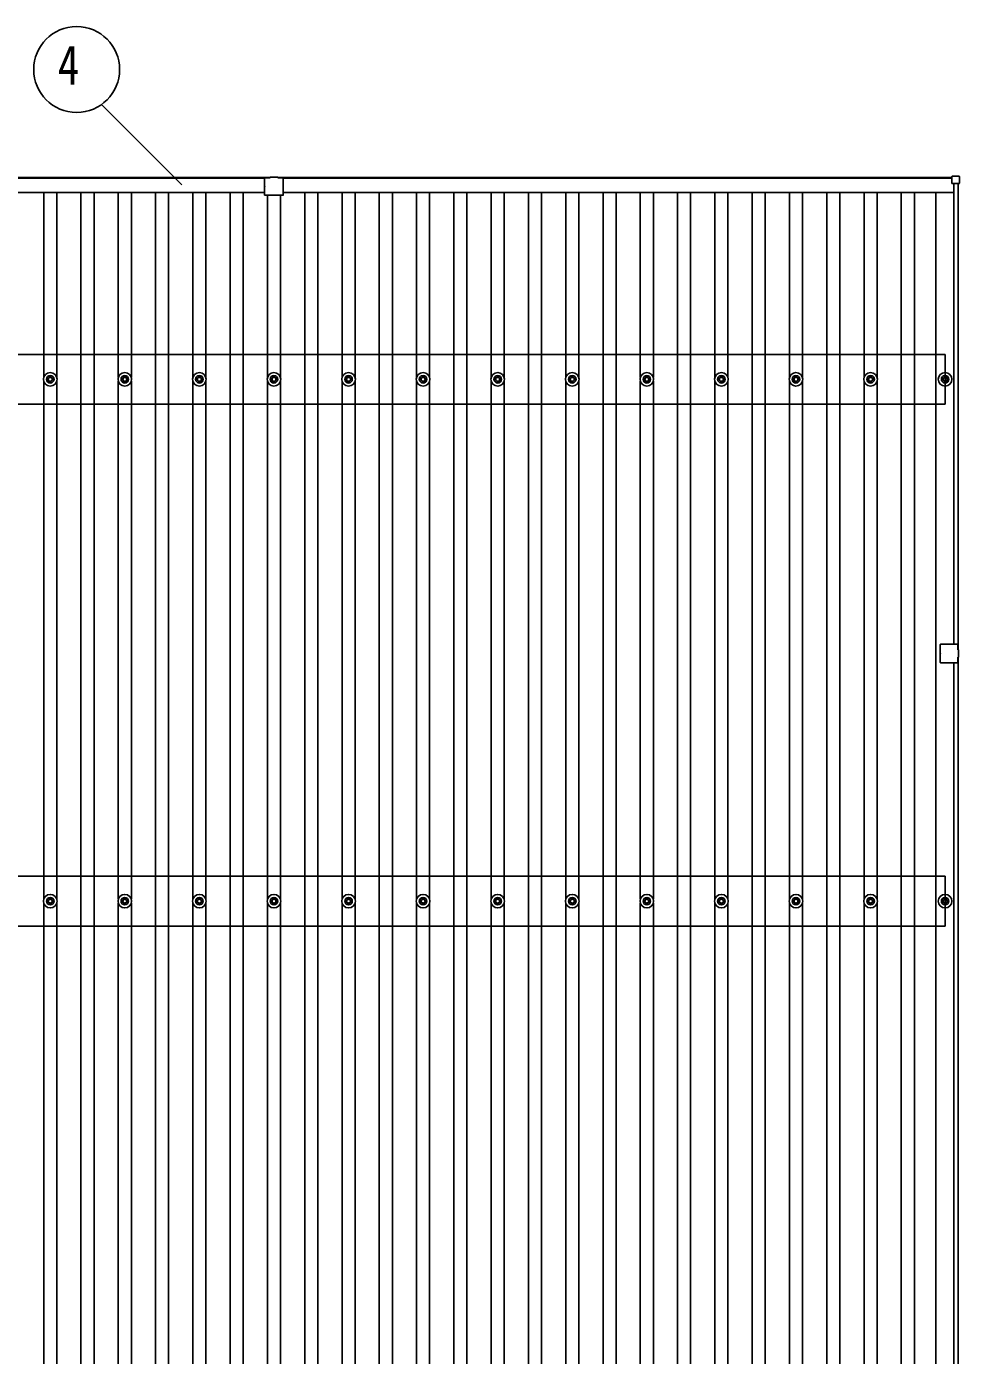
# Model space of a CAD drawing. Units: millimetres, scale not verified. Extents: x -16820 to 16820, y -11880 to 11880.
# Drawn here: x -9348 to -6847, y 6204 to 9769 of the extents above; entities that cross this region are included whole.
import ezdxf
from ezdxf.enums import TextEntityAlignment as Align

# ---------------------------------------------------------------- set-up
doc = ezdxf.new("R2010")
doc.units = ezdxf.units.MM
doc.header["$LTSCALE"] = 50
for name, color, linetype in [('0-5_YKK_13', 4, 'Continuous'), ('0-6_YKK_A1', 4, 'Continuous'), ('0-7_YKK_D', 6, 'Continuous')]:
    doc.layers.add(name, color=color, linetype=linetype)
doc.styles.add('ＭＳ ゴシック', font='')
doc.styles.get('ＭＳ ゴシック').set_extended_font_data('MS Gothic')

msp = doc.modelspace()

# ---------------------------------------------------------------- linework, layer by layer
at = {"layer": '0-5_YKK_13'}
for p, q in [((-8709.92, 9341.16), (-8709.92, 9362.76)), ((-8709.92, 9317.76), (-8709.92, 9340.36)), ((-8694.92, 9363.76), (-8708.92, 9363.76)), ((-8694.92, 9365.26), (-8674.92, 9365.26)), ((-8694.92, 9363.76), (-8694.92, 9365.26)), ((-8674.92, 9363.76), (-8674.92, 9365.26)), ((-8674.92, 9363.76), (-8660.92, 9363.76)), ((-8659.92, 9341.16), (-8659.92, 9362.76)), ((-8659.92, 9317.76), (-8659.92, 9340.36)), ((-6866.62, 9367.06), (-6866.62, 9349.06)), ((-6847.62, 9368.06), (-6865.62, 9368.06)), ((-6865.62, 9348.06), (-6847.62, 9348.06)), ((-6846.62, 9349.06), (-6846.62, 9367.06)), ((-8708.92, 9316.76), (-8685.32, 9316.76)), ((-8684.52, 9316.76), (-8660.92, 9316.76)), ((-9294.92, 8824.87), (-9290.51, 8824.87)), ((-9294.92, 8821.37), (-9290.51, 8821.37)), ((-9286.67, 8833.12), (-9286.67, 8828.7)), ((-9286.67, 8817.54), (-9286.67, 8813.12)), ((-9283.17, 8833.12), (-9283.17, 8828.7)), ((-9283.17, 8817.54), (-9283.17, 8813.12)), ((-9279.34, 8824.87), (-9274.93, 8824.87)), ((-9279.34, 8821.37), (-9274.93, 8821.37)), ((-9094.92, 8824.87), (-9090.51, 8824.87)), ((-9094.92, 8821.37), (-9090.51, 8821.37)), ((-9086.67, 8833.12), (-9086.67, 8828.7)), ((-9086.67, 8817.54), (-9086.67, 8813.12)), ((-9083.17, 8833.12), (-9083.17, 8828.7)), ((-9083.17, 8817.54), (-9083.17, 8813.12)), ((-9079.34, 8824.87), (-9074.93, 8824.87)), ((-9079.34, 8821.37), (-9074.93, 8821.37)), ((-8894.92, 8824.87), (-8890.51, 8824.87)), ((-8894.92, 8821.37), (-8890.51, 8821.37)), ((-8886.67, 8833.12), (-8886.67, 8828.7)), ((-8886.67, 8817.54), (-8886.67, 8813.12)), ((-8883.17, 8833.12), (-8883.17, 8828.7)), ((-8883.17, 8817.54), (-8883.17, 8813.12)), ((-8879.34, 8824.87), (-8874.93, 8824.87)), ((-8879.34, 8821.37), (-8874.93, 8821.37)), ((-8694.92, 8824.87), (-8690.51, 8824.87)), ((-8694.92, 8821.37), (-8690.51, 8821.37)), ((-8686.67, 8833.12), (-8686.67, 8828.7)), ((-8686.67, 8817.54), (-8686.67, 8813.12)), ((-8683.17, 8833.12), (-8683.17, 8828.7)), ((-8683.17, 8817.54), (-8683.17, 8813.12)), ((-8679.34, 8824.87), (-8674.93, 8824.87)), ((-8679.34, 8821.37), (-8674.93, 8821.37)), ((-8494.92, 8824.87), (-8490.51, 8824.87)), ((-8494.92, 8821.37), (-8490.51, 8821.37)), ((-8486.67, 8833.12), (-8486.67, 8828.7)), ((-8486.67, 8817.54), (-8486.67, 8813.12)), ((-8483.17, 8833.12), (-8483.17, 8828.7)), ((-8483.17, 8817.54), (-8483.17, 8813.12)), ((-8479.34, 8824.87), (-8474.93, 8824.87)), ((-8479.34, 8821.37), (-8474.93, 8821.37)), ((-8294.92, 8824.87), (-8290.51, 8824.87)), ((-8294.92, 8821.37), (-8290.51, 8821.37)), ((-8286.67, 8833.12), (-8286.67, 8828.7)), ((-8286.67, 8817.54), (-8286.67, 8813.12)), ((-8283.17, 8833.12), (-8283.17, 8828.7)), ((-8283.17, 8817.54), (-8283.17, 8813.12)), ((-8279.34, 8824.87), (-8274.93, 8824.87)), ((-8279.34, 8821.37), (-8274.93, 8821.37)), ((-8094.92, 8824.87), (-8090.51, 8824.87)), ((-8094.92, 8821.37), (-8090.51, 8821.37)), ((-8086.67, 8833.12), (-8086.67, 8828.7)), ((-8086.67, 8817.54), (-8086.67, 8813.12)), ((-8083.17, 8833.12), (-8083.17, 8828.7)), ((-8083.17, 8817.54), (-8083.17, 8813.12)), ((-8079.34, 8824.87), (-8074.93, 8824.87)), ((-8079.34, 8821.37), (-8074.93, 8821.37)), ((-7894.92, 8824.87), (-7890.51, 8824.87)), ((-7894.92, 8821.37), (-7890.51, 8821.37)), ((-7886.67, 8833.12), (-7886.67, 8828.7)), ((-7886.67, 8817.54), (-7886.67, 8813.12)), ((-7883.17, 8833.12), (-7883.17, 8828.7)), ((-7883.17, 8817.54), (-7883.17, 8813.12)), ((-7879.34, 8824.87), (-7874.93, 8824.87)), ((-7879.34, 8821.37), (-7874.93, 8821.37)), ((-7694.92, 8824.87), (-7690.51, 8824.87)), ((-7694.92, 8821.37), (-7690.51, 8821.37)), ((-7686.67, 8833.12), (-7686.67, 8828.7)), ((-7686.67, 8817.54), (-7686.67, 8813.12)), ((-7683.17, 8833.12), (-7683.17, 8828.7)), ((-7683.17, 8817.54), (-7683.17, 8813.12)), ((-7679.34, 8824.87), (-7674.93, 8824.87)), ((-7679.34, 8821.37), (-7674.93, 8821.37)), ((-7494.92, 8824.87), (-7490.51, 8824.87)), ((-7494.92, 8821.37), (-7490.51, 8821.37)), ((-7486.67, 8833.12), (-7486.67, 8828.7)), ((-7486.67, 8817.54), (-7486.67, 8813.12)), ((-7483.17, 8833.12), (-7483.17, 8828.7)), ((-7483.17, 8817.54), (-7483.17, 8813.12)), ((-7479.34, 8824.87), (-7474.93, 8824.87)), ((-7479.34, 8821.37), (-7474.93, 8821.37)), ((-7294.92, 8824.87), (-7290.51, 8824.87)), ((-7294.92, 8821.37), (-7290.51, 8821.37)), ((-7286.67, 8833.12), (-7286.67, 8828.7)), ((-7286.67, 8817.54), (-7286.67, 8813.12)), ((-7283.17, 8833.12), (-7283.17, 8828.7)), ((-7283.17, 8817.54), (-7283.17, 8813.12)), ((-7279.34, 8824.87), (-7274.93, 8824.87)), ((-7279.34, 8821.37), (-7274.93, 8821.37)), ((-7094.92, 8824.87), (-7090.51, 8824.87)), ((-7094.92, 8821.37), (-7090.51, 8821.37)), ((-7086.67, 8833.12), (-7086.67, 8828.7)), ((-7086.67, 8817.54), (-7086.67, 8813.12)), ((-7083.17, 8833.12), (-7083.17, 8828.7)), ((-7083.17, 8817.54), (-7083.17, 8813.12)), ((-7079.34, 8824.87), (-7074.93, 8824.87)), ((-7079.34, 8821.37), (-7074.93, 8821.37)), ((-6894.92, 8824.87), (-6890.5, 8824.87)), ((-6894.92, 8821.37), (-6890.5, 8821.37)), ((-6886.67, 8833.12), (-6886.67, 8828.7)), ((-6886.67, 8817.54), (-6886.67, 8813.12)), ((-6883.17, 8833.12), (-6883.17, 8828.7)), ((-6883.17, 8817.54), (-6883.17, 8813.12)), ((-6879.34, 8824.87), (-6874.92, 8824.87)), ((-6879.34, 8821.37), (-6874.92, 8821.37)), ((-6897.92, 8088.24), (-6897.92, 8111.84)), ((-6896.92, 8112.84), (-6874.32, 8112.84)), ((-6873.52, 8112.84), (-6851.92, 8112.84)), ((-6850.92, 8097.84), (-6850.92, 8111.84)), ((-6850.92, 8097.84), (-6849.42, 8097.84)), ((-6849.42, 8077.84), (-6849.42, 8097.84)), ((-6897.92, 8063.84), (-6897.92, 8087.44)), ((-6896.92, 8062.84), (-6874.32, 8062.84)), ((-6873.52, 8062.84), (-6851.92, 8062.84)), ((-6850.92, 8077.84), (-6849.42, 8077.84)), ((-6850.92, 8077.84), (-6850.92, 8063.84)), ((-9294.92, 7424.87), (-9290.51, 7424.87)), ((-9294.92, 7421.37), (-9290.51, 7421.37)), ((-9286.67, 7433.12), (-9286.67, 7428.7)), ((-9286.67, 7417.54), (-9286.67, 7413.12)), ((-9283.17, 7433.12), (-9283.17, 7428.7)), ((-9283.17, 7417.54), (-9283.17, 7413.12)), ((-9279.34, 7424.87), (-9274.93, 7424.87)), ((-9279.34, 7421.37), (-9274.93, 7421.37)), ((-9094.92, 7424.87), (-9090.51, 7424.87)), ((-9094.92, 7421.37), (-9090.51, 7421.37)), ((-9086.67, 7433.12), (-9086.67, 7428.7)), ((-9086.67, 7417.54), (-9086.67, 7413.12)), ((-9083.17, 7433.12), (-9083.17, 7428.7)), ((-9083.17, 7417.54), (-9083.17, 7413.12)), ((-9079.34, 7424.87), (-9074.93, 7424.87)), ((-9079.34, 7421.37), (-9074.93, 7421.37)), ((-8894.92, 7424.87), (-8890.51, 7424.87)), ((-8894.92, 7421.37), (-8890.51, 7421.37)), ((-8886.67, 7433.12), (-8886.67, 7428.7)), ((-8886.67, 7417.54), (-8886.67, 7413.12)), ((-8883.17, 7433.12), (-8883.17, 7428.7)), ((-8883.17, 7417.54), (-8883.17, 7413.12)), ((-8879.34, 7424.87), (-8874.93, 7424.87)), ((-8879.34, 7421.37), (-8874.93, 7421.37)), ((-8694.92, 7424.87), (-8690.51, 7424.87)), ((-8694.92, 7421.37), (-8690.51, 7421.37)), ((-8686.67, 7433.12), (-8686.67, 7428.7)), ((-8686.67, 7417.54), (-8686.67, 7413.12)), ((-8683.17, 7433.12), (-8683.17, 7428.7)), ((-8683.17, 7417.54), (-8683.17, 7413.12)), ((-8679.34, 7424.87), (-8674.93, 7424.87)), ((-8679.34, 7421.37), (-8674.93, 7421.37)), ((-8494.92, 7424.87), (-8490.51, 7424.87)), ((-8494.92, 7421.37), (-8490.51, 7421.37)), ((-8486.67, 7433.12), (-8486.67, 7428.7)), ((-8486.67, 7417.54), (-8486.67, 7413.12)), ((-8483.17, 7433.12), (-8483.17, 7428.7)), ((-8483.17, 7417.54), (-8483.17, 7413.12)), ((-8479.34, 7424.87), (-8474.93, 7424.87)), ((-8479.34, 7421.37), (-8474.93, 7421.37)), ((-8294.92, 7424.87), (-8290.51, 7424.87)), ((-8294.92, 7421.37), (-8290.51, 7421.37)), ((-8286.67, 7433.12), (-8286.67, 7428.7)), ((-8286.67, 7417.54), (-8286.67, 7413.12)), ((-8283.17, 7433.12), (-8283.17, 7428.7)), ((-8283.17, 7417.54), (-8283.17, 7413.12)), ((-8279.34, 7424.87), (-8274.93, 7424.87)), ((-8279.34, 7421.37), (-8274.93, 7421.37)), ((-8094.92, 7424.87), (-8090.51, 7424.87)), ((-8094.92, 7421.37), (-8090.51, 7421.37)), ((-8086.67, 7433.12), (-8086.67, 7428.7)), ((-8086.67, 7417.54), (-8086.67, 7413.12)), ((-8083.17, 7433.12), (-8083.17, 7428.7)), ((-8083.17, 7417.54), (-8083.17, 7413.12)), ((-8079.34, 7424.87), (-8074.93, 7424.87)), ((-8079.34, 7421.37), (-8074.93, 7421.37)), ((-7894.92, 7424.87), (-7890.51, 7424.87)), ((-7894.92, 7421.37), (-7890.51, 7421.37)), ((-7886.67, 7433.12), (-7886.67, 7428.7)), ((-7886.67, 7417.54), (-7886.67, 7413.12)), ((-7883.17, 7433.12), (-7883.17, 7428.7)), ((-7883.17, 7417.54), (-7883.17, 7413.12)), ((-7879.34, 7424.87), (-7874.93, 7424.87)), ((-7879.34, 7421.37), (-7874.93, 7421.37)), ((-7694.92, 7424.87), (-7690.51, 7424.87)), ((-7694.92, 7421.37), (-7690.51, 7421.37)), ((-7686.67, 7433.12), (-7686.67, 7428.7)), ((-7686.67, 7417.54), (-7686.67, 7413.12)), ((-7683.17, 7433.12), (-7683.17, 7428.7)), ((-7683.17, 7417.54), (-7683.17, 7413.12)), ((-7679.34, 7424.87), (-7674.93, 7424.87)), ((-7679.34, 7421.37), (-7674.93, 7421.37)), ((-7494.92, 7424.87), (-7490.51, 7424.87)), ((-7494.92, 7421.37), (-7490.51, 7421.37)), ((-7486.67, 7433.12), (-7486.67, 7428.7)), ((-7486.67, 7417.54), (-7486.67, 7413.12)), ((-7483.17, 7433.12), (-7483.17, 7428.7)), ((-7483.17, 7417.54), (-7483.17, 7413.12)), ((-7479.34, 7424.87), (-7474.93, 7424.87)), ((-7479.34, 7421.37), (-7474.93, 7421.37)), ((-7294.92, 7424.87), (-7290.51, 7424.87)), ((-7294.92, 7421.37), (-7290.51, 7421.37)), ((-7286.67, 7433.12), (-7286.67, 7428.7)), ((-7286.67, 7417.54), (-7286.67, 7413.12)), ((-7283.17, 7433.12), (-7283.17, 7428.7)), ((-7283.17, 7417.54), (-7283.17, 7413.12)), ((-7279.34, 7424.87), (-7274.93, 7424.87)), ((-7279.34, 7421.37), (-7274.93, 7421.37)), ((-7094.92, 7424.87), (-7090.51, 7424.87)), ((-7094.92, 7421.37), (-7090.51, 7421.37)), ((-7086.67, 7433.12), (-7086.67, 7428.7)), ((-7086.67, 7417.54), (-7086.67, 7413.12)), ((-7083.17, 7433.12), (-7083.17, 7428.7)), ((-7083.17, 7417.54), (-7083.17, 7413.12)), ((-7079.34, 7424.87), (-7074.93, 7424.87)), ((-7079.34, 7421.37), (-7074.93, 7421.37)), ((-6894.92, 7424.87), (-6890.5, 7424.87)), ((-6894.92, 7421.37), (-6890.5, 7421.37)), ((-6886.67, 7433.12), (-6886.67, 7428.7)), ((-6886.67, 7417.54), (-6886.67, 7413.12)), ((-6883.17, 7433.12), (-6883.17, 7428.7)), ((-6883.17, 7417.54), (-6883.17, 7413.12)), ((-6879.34, 7424.87), (-6874.92, 7424.87)), ((-6879.34, 7421.37), (-6874.92, 7421.37))]:
    msp.add_line(p, q, dxfattribs=at)
for centre, radius in [((-9284.92, 8823.12), 18.25), ((-9084.92, 8823.12), 18.25), ((-8884.92, 8823.12), 18.25), ((-8684.92, 8823.12), 18.25), ((-8484.92, 8823.12), 18.25), ((-8284.92, 8823.12), 18.25), ((-8084.92, 8823.12), 18.25), ((-7884.92, 8823.12), 18.25), ((-7684.92, 8823.12), 18.25), ((-7484.92, 8823.12), 18.25), ((-7284.92, 8823.12), 18.25), ((-7084.92, 8823.12), 18.25), ((-6884.92, 8823.12), 18.25), ((-9284.92, 8823.12), 10.15), ((-9284.92, 8823.12), 5.85), ((-9284.92, 8823.12), 5.25), ((-9084.92, 8823.12), 10.15), ((-9084.92, 8823.12), 5.85), ((-9084.92, 8823.12), 5.25), ((-8884.92, 8823.12), 10.15), ((-8884.92, 8823.12), 5.85), ((-8884.92, 8823.12), 5.25), ((-8684.92, 8823.12), 10.15), ((-8684.92, 8823.12), 5.85), ((-8684.92, 8823.12), 5.25), ((-8484.92, 8823.12), 10.15), ((-8484.92, 8823.12), 5.85), ((-8484.92, 8823.12), 5.25), ((-8284.92, 8823.12), 10.15), ((-8284.92, 8823.12), 5.85), ((-8284.92, 8823.12), 5.25), ((-8084.92, 8823.12), 10.15), ((-8084.92, 8823.12), 5.85), ((-8084.92, 8823.12), 5.25), ((-7884.92, 8823.12), 10.15), ((-7884.92, 8823.12), 5.85), ((-7884.92, 8823.12), 5.25), ((-7684.92, 8823.12), 10.15), ((-7684.92, 8823.12), 5.85), ((-7684.92, 8823.12), 5.25), ((-7484.92, 8823.12), 10.15), ((-7484.92, 8823.12), 5.85), ((-7484.92, 8823.12), 5.25), ((-7284.92, 8823.12), 10.15), ((-7284.92, 8823.12), 5.85), ((-7284.92, 8823.12), 5.25), ((-7084.92, 8823.12), 10.15), ((-7084.92, 8823.12), 5.85), ((-7084.92, 8823.12), 5.25), ((-6884.92, 8823.12), 10.15), ((-6884.92, 8823.12), 5.85), ((-6884.92, 8823.12), 5.25), ((-9284.92, 7423.12), 18.25), ((-9284.92, 7423.12), 10.15), ((-9284.92, 7423.12), 5.85), ((-9284.92, 7423.12), 5.25), ((-9084.92, 7423.12), 18.25), ((-9084.92, 7423.12), 10.15), ((-9084.92, 7423.12), 5.85), ((-9084.92, 7423.12), 5.25), ((-8884.92, 7423.12), 18.25), ((-8884.92, 7423.12), 10.15), ((-8884.92, 7423.12), 5.85), ((-8884.92, 7423.12), 5.25), ((-8684.92, 7423.12), 18.25), ((-8684.92, 7423.12), 10.15), ((-8684.92, 7423.12), 5.85), ((-8684.92, 7423.12), 5.25), ((-8484.92, 7423.12), 18.25), ((-8484.92, 7423.12), 10.15), ((-8484.92, 7423.12), 5.85), ((-8484.92, 7423.12), 5.25), ((-8284.92, 7423.12), 18.25), ((-8284.92, 7423.12), 10.15), ((-8284.92, 7423.12), 5.85), ((-8284.92, 7423.12), 5.25), ((-8084.92, 7423.12), 18.25), ((-8084.92, 7423.12), 10.15), ((-8084.92, 7423.12), 5.85), ((-8084.92, 7423.12), 5.25), ((-7884.92, 7423.12), 18.25), ((-7884.92, 7423.12), 10.15), ((-7884.92, 7423.12), 5.85), ((-7884.92, 7423.12), 5.25), ((-7684.92, 7423.12), 18.25), ((-7684.92, 7423.12), 10.15), ((-7684.92, 7423.12), 5.85), ((-7684.92, 7423.12), 5.25), ((-7484.92, 7423.12), 18.25), ((-7484.92, 7423.12), 10.15), ((-7484.92, 7423.12), 5.85), ((-7484.92, 7423.12), 5.25), ((-7284.92, 7423.12), 18.25), ((-7284.92, 7423.12), 10.15), ((-7284.92, 7423.12), 5.85), ((-7284.92, 7423.12), 5.25), ((-7084.92, 7423.12), 18.25), ((-7084.92, 7423.12), 10.15), ((-7084.92, 7423.12), 5.85), ((-7084.92, 7423.12), 5.25), ((-6884.92, 7423.12), 18.25), ((-6884.92, 7423.12), 10.15), ((-6884.92, 7423.12), 5.85), ((-6884.92, 7423.12), 5.25)]:
    msp.add_circle(centre, radius, dxfattribs=at)
for centre, radius, start, end in [((-8708.92, 9362.76), 1, 90, 179.99999), ((-8710.22, 9340.76), 0.5, 306.8699, 53.1301), ((-8660.92, 9362.76), 1, 0, 90), ((-8659.62, 9340.76), 0.5, 126.8699, 233.1301), ((-6865.62, 9367.06), 1, 90, 180), ((-6865.62, 9349.06), 1, 180, 270), ((-6847.62, 9367.06), 1, 0, 90), ((-6847.62, 9349.06), 1, 270, 0), ((-8708.92, 9317.76), 1, 179.99999, 270), ((-8684.92, 9316.46), 0.5, 36.8699, 143.1301), ((-8660.92, 9317.76), 1, 270, 0), ((-6896.92, 8111.84), 1, 90, 180), ((-6873.92, 8113.14), 0.5, 216.8699, 323.1301), ((-6851.92, 8111.84), 1, 0, 90), ((-6898.22, 8087.84), 0.5, 306.8699, 53.1301), ((-6896.92, 8063.84), 1, 180, 270.00001), ((-6873.92, 8062.54), 0.5, 36.8699, 143.1301), ((-6851.92, 8063.84), 1, 270.00001, 0)]:
    msp.add_arc(centre, radius, start, end, dxfattribs=at)
at = {"layer": '0-6_YKK_A1'}
for p, q in [((-14703.22, 9364.76), (-8694.92, 9364.76)), ((-8709.92, 9362.71), (-14703.22, 9362.71)), ((-8674.92, 9364.76), (-6866.62, 9364.76)), ((-6866.62, 9362.71), (-8659.92, 9362.71)), ((-6861.92, 8112.84), (-6861.92, 9348.06)), ((-6849.92, 8097.84), (-6849.92, 9348.06)), ((-14707.92, 9324.7), (-8709.92, 9324.7)), ((-9302.42, 8828.31), (-9302.42, 9324.7)), ((-9267.42, 8828.29), (-9267.42, 9324.7)), ((-9202.42, 2721.3), (-9202.42, 9324.7)), ((-9167.42, 2721.3), (-9167.42, 9324.7)), ((-9102.42, 8828.31), (-9102.42, 9324.7)), ((-9067.42, 8828.29), (-9067.42, 9324.7)), ((-9002.42, 2721.3), (-9002.42, 9324.7)), ((-8967.42, 2721.3), (-8967.42, 9324.7)), ((-8902.42, 8828.31), (-8902.42, 9324.7)), ((-8867.42, 8828.29), (-8867.42, 9324.7)), ((-8802.42, 2721.3), (-8802.42, 9324.7)), ((-8767.42, 2721.3), (-8767.42, 9324.7)), ((-8702.42, 8828.31), (-8702.42, 9316.76)), ((-8667.42, 8828.29), (-8667.42, 9316.76)), ((-8659.92, 9324.7), (-6861.92, 9324.7)), ((-8602.42, 2721.3), (-8602.42, 9324.7)), ((-8567.42, 2721.3), (-8567.42, 9324.7)), ((-8502.42, 8828.31), (-8502.42, 9324.7)), ((-8467.42, 8828.29), (-8467.42, 9324.7)), ((-8402.42, 2721.3), (-8402.42, 9324.7)), ((-8367.42, 2721.3), (-8367.42, 9324.7)), ((-8302.42, 8828.31), (-8302.42, 9324.7)), ((-8267.42, 8828.29), (-8267.42, 9324.7)), ((-8202.42, 2721.3), (-8202.42, 9324.7)), ((-8167.42, 2721.3), (-8167.42, 9324.7)), ((-8102.42, 8828.31), (-8102.42, 9324.7)), ((-8067.42, 8828.29), (-8067.42, 9324.7)), ((-8002.42, 2721.3), (-8002.42, 9324.7)), ((-7967.42, 2721.3), (-7967.42, 9324.7)), ((-7902.42, 8828.31), (-7902.42, 9324.7)), ((-7867.42, 8828.29), (-7867.42, 9324.7)), ((-7802.42, 2721.3), (-7802.42, 9324.7)), ((-7767.42, 2721.3), (-7767.42, 9324.7)), ((-7702.42, 8828.31), (-7702.42, 9324.7)), ((-7667.42, 8828.29), (-7667.42, 9324.7)), ((-7602.42, 2721.3), (-7602.42, 9324.7)), ((-7567.42, 2721.3), (-7567.42, 9324.7)), ((-7502.42, 8828.31), (-7502.42, 9324.7)), ((-7467.42, 8828.29), (-7467.42, 9324.7)), ((-7402.42, 2721.3), (-7402.42, 9324.7)), ((-7367.42, 2721.3), (-7367.42, 9324.7)), ((-7302.42, 8828.31), (-7302.42, 9324.7)), ((-7267.42, 8828.29), (-7267.42, 9324.7)), ((-7202.42, 2721.3), (-7202.42, 9324.7)), ((-7167.42, 2721.3), (-7167.42, 9324.7)), ((-7102.42, 8828.31), (-7102.42, 9324.7)), ((-7067.42, 8828.29), (-7067.42, 9324.7)), ((-7002.42, 2721.3), (-7002.42, 9324.7)), ((-6967.42, 2721.3), (-6967.42, 9324.7)), ((-6909.92, 2721.3), (-6909.92, 9324.7)), ((-6884.92, 8890.12), (-14684.92, 8890.12)), ((-6884.92, 8756.12), (-6884.92, 8890.12)), ((-9302.42, 7428.31), (-9302.42, 8817.94)), ((-9267.42, 7428.29), (-9267.42, 8817.95)), ((-9102.42, 7428.31), (-9102.42, 8817.94)), ((-9067.42, 7428.29), (-9067.42, 8817.95)), ((-8902.42, 7428.31), (-8902.42, 8817.94)), ((-8867.42, 7428.29), (-8867.42, 8817.95)), ((-8702.42, 7428.31), (-8702.42, 8817.94)), ((-8667.42, 7428.29), (-8667.42, 8817.95)), ((-8502.42, 7428.31), (-8502.42, 8817.94)), ((-8467.42, 7428.29), (-8467.42, 8817.95)), ((-8302.42, 7428.31), (-8302.42, 8817.94)), ((-8267.42, 7428.29), (-8267.42, 8817.95)), ((-8102.42, 7428.31), (-8102.42, 8817.94)), ((-8067.42, 7428.29), (-8067.42, 8817.95)), ((-7902.42, 7428.31), (-7902.42, 8817.94)), ((-7867.42, 7428.29), (-7867.42, 8817.95)), ((-7702.42, 7428.31), (-7702.42, 8817.94)), ((-7667.42, 7428.29), (-7667.42, 8817.95)), ((-7502.42, 7428.31), (-7502.42, 8817.94)), ((-7467.42, 7428.29), (-7467.42, 8817.95)), ((-7302.42, 7428.31), (-7302.42, 8817.94)), ((-7267.42, 7428.29), (-7267.42, 8817.95)), ((-7102.42, 7428.31), (-7102.42, 8817.94)), ((-7067.42, 7428.29), (-7067.42, 8817.95)), ((-6884.92, 8756.12), (-14684.92, 8756.12)), ((-6861.92, 2690.02), (-6861.92, 8062.84)), ((-6849.92, 2690.02), (-6849.92, 8077.84)), ((-6884.92, 7490.12), (-14684.92, 7490.12)), ((-6884.92, 7356.12), (-6884.92, 7490.12)), ((-9302.42, 6028.31), (-9302.42, 7417.94)), ((-9267.42, 6028.29), (-9267.42, 7417.95)), ((-9102.42, 6028.31), (-9102.42, 7417.94)), ((-9067.42, 6028.29), (-9067.42, 7417.95)), ((-8902.42, 6028.31), (-8902.42, 7417.94)), ((-8867.42, 6028.29), (-8867.42, 7417.95)), ((-8702.42, 6028.31), (-8702.42, 7417.94)), ((-8667.42, 6028.29), (-8667.42, 7417.95)), ((-8502.42, 6028.31), (-8502.42, 7417.94)), ((-8467.42, 6028.29), (-8467.42, 7417.95)), ((-8302.42, 6028.31), (-8302.42, 7417.94)), ((-8267.42, 6028.29), (-8267.42, 7417.95)), ((-8102.42, 6028.31), (-8102.42, 7417.94)), ((-8067.42, 6028.29), (-8067.42, 7417.95)), ((-7902.42, 6028.31), (-7902.42, 7417.94)), ((-7867.42, 6028.29), (-7867.42, 7417.95)), ((-7702.42, 6028.31), (-7702.42, 7417.94)), ((-7667.42, 6028.29), (-7667.42, 7417.95)), ((-7502.42, 6028.31), (-7502.42, 7417.94)), ((-7467.42, 6028.29), (-7467.42, 7417.95)), ((-7302.42, 6028.31), (-7302.42, 7417.94)), ((-7267.42, 6028.29), (-7267.42, 7417.95)), ((-7102.42, 6028.31), (-7102.42, 7417.94)), ((-7067.42, 6028.29), (-7067.42, 7417.95)), ((-6884.92, 7356.12), (-14684.92, 7356.12))]:
    msp.add_line(p, q, dxfattribs=at)
at = {"layer": '0-7_YKK_D'}
msp.add_line((-8932.06, 9344.5), (-9147.65, 9560.09), dxfattribs=at)
msp.add_circle((-9214.07, 9654.22), 115.2, dxfattribs=at)

# ---------------------------------------------------------------- texts
at = {"layer": '0-7_YKK_D', "style": 'ＭＳ ゴシック', "width": 0.8}
msp.add_text('4', height=105.6, dxfattribs=at).set_placement((-9264.67, 9582.22), align=Align.BOTTOM_LEFT)

doc.saveas('drawing.dxf')
